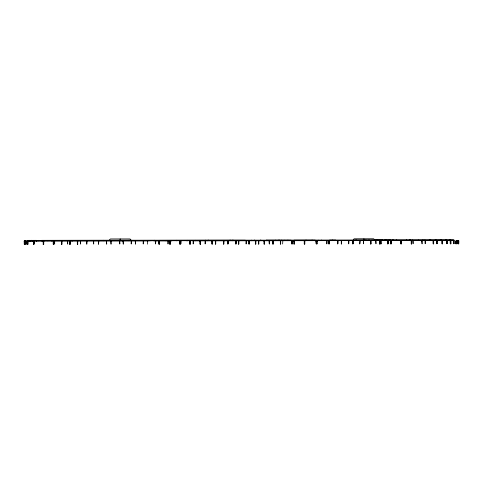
<?xml version="1.0" encoding="UTF-8"?>
<svg xmlns="http://www.w3.org/2000/svg" width="483" height="483" viewBox="0 0 483 483"><rect width="100%" height="100%" fill="white"/><g stroke="black" fill="none" stroke-linecap="round" stroke-linejoin="round"><path stroke-width="0.72" d="M363.904 240.16L363.904 238.831M54.676 240.842L54.682 244.108L54.464 240.842M120.219 240.208L120.195 238.946L120.182 239.502M371.173 243.867L370.956 240.606M387.523 243.861L387.475 241.035L387.523 243.861L388.066 243.861L388.109 240.932L388.32 243.758L388.097 240.498M400.697 240.48L400.703 241.023L400.485 240.48M98.604 241.476L98.598 240.939M110.83 241.464L110.824 240.926M123.056 241.452L123.05 240.908M135.282 241.44L135.276 240.896M363.56 240.528L363.578 241.071L363.349 240.528M106.743 244.054L106.532 240.788L106.514 244.054M119.591 241.21L119.802 244.036L119.796 240.776M282.64 243.975L282.845 240.715M147.732 240.884L147.484 244.144M359.823 243.885L360.034 240.619L359.781 243.885M421.864 241.132L421.864 240.594M422.082 241.029L422.076 240.588M425.481 240.987L425.197 240.449L425.209 243.716L425.197 240.89M316.009 241.204L315.93 240.667L316.226 241.108M159.281 241.409C159.052 238.258 159.287 249.18 159.281 241.409C158.515 239.019 159.36 248.787 158.973 241.409M255.803 241.271C255.543 238.306 255.827 249.029 255.803 241.271C255.036 238.856 255.893 248.654 255.489 241.271M212.091 240.788L211.983 244.048L212.303 244.048L212.188 240.788M223.478 244.036L223.472 240.769L223.478 244.036L223.792 244.036L223.804 240.769M235.933 241.295L236.139 240.751L236.139 244.018L235.825 244.018L235.933 240.751M379.789 241.138L379.445 240.594L379.457 243.861L379.789 243.861L379.789 241.138L379.457 241.138M200.397 241.343L200.409 240.8L200.047 240.8L200.065 244.066L200.403 244.066L200.397 241.343L200.065 241.343M215.539 241.108L215.533 243.933M215.732 241.21L215.744 240.673L215.388 240.673L215.4 243.939L215.738 243.933L215.732 241.21L215.4 241.21M228.067 241.204L228.079 240.661L227.716 240.667L227.734 243.927L228.067 243.927L228.067 241.204L227.728 241.204M280.689 241.186L280.708 240.649L280.333 240.649L280.351 243.909L280.695 243.909L280.689 241.186L280.351 241.186M291.992 241.174L292.046 240.631M292.197 241.168L292.215 240.631L291.841 240.631L291.859 243.897L292.203 243.897L292.197 241.168L291.853 241.168M316.836 241.138L316.89 240.594M317.041 241.138L317.059 240.594L316.685 240.594L316.703 243.861L317.047 243.861L317.041 241.138L316.697 241.138M329.189 241.12L329.207 240.576L328.832 240.576L328.851 243.843L329.195 243.843L329.189 241.12L328.851 241.12M341.632 241.102L341.644 240.564L341.276 240.558L341.294 243.824L341.632 243.824L341.632 241.102L341.288 241.102M352.868 240.981L352.856 243.806L352.916 240.546M353.061 241.083L353.073 240.546L352.699 240.546L352.717 243.806L353.061 243.806L353.061 241.083L352.717 241.083M411.576 241.144L411.594 240.6L411.22 240.6L411.238 243.867L411.582 243.867L411.576 241.144L411.232 241.144M43.742 244.12L43.385 244.12L43.742 244.12L43.754 240.86L43.361 240.86L43.392 244.229L43.567 240.86M272.998 240.721L273.016 243.987M273.179 241.259L273.197 240.721L272.792 240.721L272.817 243.987L273.185 243.987L273.179 241.259L272.81 241.265M294.135 241.24L294.141 240.697M294.334 241.24L294.346 240.697L293.942 240.697L293.96 243.963L294.334 243.963L294.334 241.24L293.96 241.24M304.429 240.612L304.435 243.945L304.809 243.945L304.821 240.685L304.417 240.685M258.647 243.933L258.64 240.673M258.822 241.21L258.84 240.673L258.423 240.673L258.447 243.933L258.828 243.933L258.822 241.21L258.441 241.21M370.606 241.047L370.606 243.873M370.787 241.15L370.805 240.612L370.383 240.612L370.407 243.873L370.787 243.873L370.787 241.15L370.407 241.15M264.267 243.987L264.273 241.162M264.455 241.265L264.473 240.727L264.044 240.727L264.068 243.987L264.455 243.987L264.455 241.265L264.068 241.265M77.522 244.223L77.564 240.957M77.733 241.5L77.757 240.957L77.304 240.957L77.328 244.223L77.739 244.223L77.733 241.5L77.322 241.5M249.047 243.939L249.101 241.114M249.27 241.216L249.288 240.673L248.836 240.679L248.86 243.939L249.27 243.939L249.27 241.216L248.854 241.216M170.239 241.397L170.257 240.854L169.799 240.854L169.829 244.12L170.239 244.12L170.239 241.397L169.823 241.397M436.976 240.878L436.916 243.704M437.145 240.981L437.163 240.443L436.704 240.443L436.729 243.704L437.145 243.704L437.145 240.981L436.729 240.981M190.248 241.355L190.266 240.818L189.801 240.818L189.831 244.078L190.248 244.078L190.248 241.355L189.825 241.355M238.68 240.679L238.656 243.945M238.837 241.216L238.862 240.679L238.361 240.679L238.391 243.945L238.837 243.945L238.837 241.216L238.391 241.222M433.668 243.837L433.215 243.837L433.185 240.576L433.692 240.57L433.668 243.837L433.517 240.576M53.402 240.963L53.263 244.229L53.233 240.963L53.764 240.963L53.734 244.223L53.595 240.963M61.534 240.963L61.395 244.223L61.365 240.963L61.896 240.963L61.866 244.223L61.727 240.963M69.854 240.963L69.721 244.223L69.685 240.963L70.222 240.963L70.192 244.223L70.053 240.963M180.268 244.102L179.797 244.102L179.761 240.836L180.298 240.836L180.268 244.102L180.129 240.836M34.106 241.313L33.852 244.229L34.106 240.878M380.682 240.606L380.556 243.873L380.519 240.606L381.069 240.606L381.039 243.867L380.906 240.606M377.428 240.606L377.682 240.075L377.374 240.075L377.374 240.606L401.343 240.606L401.313 243.867L401.186 240.606M388.362 240.6L390.795 240.6L390.693 243.873L390.656 240.606L391.23 240.606L391.2 243.867L391.079 240.606M33.725 240.878C33.647 245.606 34.118 244.736 33.846 241.506M442.573 243.818L442.06 243.818L442.023 240.558L442.603 240.552L442.573 243.818L442.458 240.558M447.228 240.437L447.047 243.704L447.083 240.437M450.826 243.8L450.295 243.8L450.247 240.54L450.862 240.54L450.826 243.8L450.736 240.54M450.108 240.437L454.044 240.443L454.002 243.704L453.929 240.443M28.086 240.425L30.773 240.431L30.773 240.963L28.829 240.963L29.656 240.353L29.692 240.884L27.609 240.89L27.579 244.223L28.123 244.223L28.165 240.957L27.525 240.957L27.525 241.397L27.724 240.89L27.09 240.89L27.139 244.156L27.585 244.156M27.579 244.223L27.724 241.331M387.976 241.138L388.024 240.594M455.934 241.059C456.574 248.051 454.714 239.942 456.447 240.522L456.326 243.788L456.369 240.522M28.044 241.5L28.092 240.957L29.288 240.963M25.527 241.367L25.508 240.932L24.911 240.932L24.983 244.193L25.478 244.193L25.46 240.932M26.366 241.488L26.414 240.945L25.816 240.945L25.889 244.211L26.384 244.211L26.366 240.945M458.246 240.902L458.246 240.468M458.759 240.932L458.705 243.77L458.21 243.77L458.156 240.492L458.759 240.492L458.729 243.77L457.431 243.716L457.377 240.89M374.548 239.882L373.691 238.771L354.111 238.795L353.254 239.906M130.519 240.178L130.911 239.779L129.987 238.94L110.42 238.958L109.496 239.797L109.889 240.196M284.795 240.178L291.08 240.172L291.08 240.703L284.741 240.709L284.795 240.178L232.927 240.154L232.927 240.685L233.138 240.129L205.311 240.148M284.777 240.709L245.292 240.745M36.249 240.872L35.996 240.341C43.603 240.975 41.725 240.824 41.629 240.329L130.205 240.178M33.562 240.878L33.496 244.229L33.454 240.963L38.99 240.866L38.731 240.335L38.731 240.866L52.339 240.848L52.279 240.317L52.279 240.848L128.81 240.763L128.786 240.232M246.113 240.739L246.119 244.006L246.348 240.739M119.567 240.776L119.567 241.21M412.325 240.069L418.725 240.063L418.725 240.594L418.634 240.063L425.034 240.057M418.689 240.594L412.325 240.6M458.21 243.77L458.204 241.035M377.06 240.069L377.06 240.6M425.414 240.449L425.414 240.993M25.025 240.908L25.025 244.169L24.536 244.169L24.476 240.908L25.104 240.908M260.259 240.136L260.434 240.667L260.349 240.136M266.809 240.727L266.544 240.136L266.544 240.667L422.969 240.456M278.437 240.184L278.443 240.721L278.564 240.184M254.831 240.202L254.831 240.733M365.921 240.612L366.011 240.081M230.023 240.129L230.023 240.661M260.85 240.196L260.85 240.727L260.995 240.196M275.352 240.19L275.521 240.721L275.473 240.19M377.114 240.069L377.114 240.6M435.249 239.912L435.249 240.443M409.246 240.075L409.463 240.6L409.379 240.069M366.011 240.612L365.873 240.081M368.946 240.612L369.078 240.081M227.734 243.927L227.873 240.661M228.067 243.927L227.922 240.661M27.609 240.359L29.692 240.353M80.679 240.957L71.889 240.963L72.142 240.425M230.149 240.129L230.149 240.661M72.142 240.963L71.889 240.431M382.814 240.063L383.037 240.594L382.373 240.606M406.632 240.075L406.366 240.606L406.632 240.075L374.681 240.075M435.4 240.443L435.394 239.912L422.903 239.918M440.852 239.906L441.082 240.437L435.926 240.57M406.577 240.075L412.458 240.069M371.85 240.612L372.067 240.075M382.814 240.594L362.781 240.619M440.852 240.437L422.903 240.456M450.247 240.54L450.295 243.8M369.084 240.612L368.903 240.081M29.264 240.353L31.643 240.347L31.643 240.884L31.25 240.884L31.25 240.347L36.303 240.341L36.303 240.872M36.599 240.963L36.919 240.431M41.761 240.431L41.46 240.963L41.798 240.431M51.536 240.431L51.844 240.963L51.536 240.963L51.844 240.431M30.737 240.431L30.332 240.431L30.332 240.963L32.584 240.963L32.584 240.431L30.332 240.431L30.773 240.431M32.536 240.431L32.18 240.963L72.19 240.963M32.584 240.431L32.174 240.431L36.962 240.431L36.962 240.963M129.535 240.232L205.341 240.148M159.873 240.341L245.358 240.214M266.544 240.136L422.969 239.918M118.854 240.383L147.369 240.353M147.345 240.884L159.939 240.341M293.96 240.166L315.206 240.136L315.164 240.667M329.46 240.117L335.739 240.111L335.667 240.643M354.111 240.178L373.691 240.154M449.758 240.54L440.581 240.558L440.581 240.027L440.937 240.558M29.264 240.884L33.84 240.878M385.114 240.063L385.446 240.063L385.114 240.594M424.841 240.057L436.264 240.039M440.581 240.027L449.751 240.009M32.536 240.963L32.18 240.963L32.584 240.963M43.422 240.963L43.053 240.963L43.259 244.229M382.367 240.075L382.681 240.606M435.926 240.039L441.082 239.906M30.332 240.963L30.773 240.963M449.353 240.009L453.531 240.003M128.786 240.763L266.628 240.661M147.732 240.884L86.771 240.951L86.783 244.217L86.988 240.951M153.666 240.878L171.586 240.854M192.385 240.812L238.367 240.751M238.964 240.751L245.364 240.745M293.942 240.697L315.091 240.667M373.945 240.6L318.249 240.667L318.321 240.136M418.634 240.594L425.034 240.588M385.446 240.594L385.06 240.594L385.06 240.063L387.469 240.063M387.559 241.035L387.475 240.594L387.976 240.594M424.841 240.588L436.264 240.57M454.044 240.443L453.422 240.443L453.471 243.704L453.537 240.443M33.454 241.403L33.762 241.415M43.754 241.295L43.361 241.295L43.736 241.397M377.374 240.606L377.682 240.606M401.343 240.606L400.787 240.606L400.987 243.873M442.023 240.558L442.06 243.818M363.578 240.969L363.367 243.794L363.566 240.969M400.703 240.92L400.492 243.746L400.697 240.92M449.353 240.54L453.531 240.534M158.961 241.307L159.287 241.307M169.805 241.295L170.257 241.295M179.767 241.277L179.797 244.102M189.801 241.252L190.272 241.252M200.053 241.24L200.409 241.24M211.971 241.222L212.309 241.222M223.466 241.21L223.804 241.21M235.813 241.192L236.151 241.192M280.333 241.083L280.708 241.083M291.841 241.071L292.215 241.071M293.942 241.138L294.346 241.138M304.61 243.945L304.598 240.612L304.224 240.612L304.224 241.053L304.821 241.12M316.685 241.035L317.059 241.035M328.832 241.017L329.207 241.017M337.762 240.643L337.762 243.909L337.973 240.643M341.276 240.999L341.644 240.999M352.699 240.981L353.073 240.981M388.024 241.035L388.314 240.498M98.598 244.199L98.81 240.939M110.824 241.464L111.042 244.187L111.036 240.926M123.05 241.452L123.274 244.175L123.262 240.908M135.276 241.44L135.5 244.163L135.488 240.896M211.983 241.325L212.303 241.325M223.472 241.307L223.792 241.307M235.819 241.295L236.139 241.295M304.224 241.053L304.803 241.222M433.185 241.011L433.215 243.837M43.09 244.229L43.561 244.229M53.263 244.229L53.734 244.223M61.395 244.223L61.866 244.223M33.496 244.229L34.003 244.229M69.721 244.223L70.192 244.223M158.979 244.132L159.281 244.132M304.242 241.156L304.242 243.879L304.809 243.945M316.142 241.102L316.22 243.933L315.936 241.204M422.015 241.029L422.082 243.855L421.81 241.132M453.471 243.704L454.002 243.704M380.556 243.873L381.039 243.867M390.693 243.873L391.2 243.867M446.642 240.437L446.684 243.704L447.192 243.704M400.824 243.873L401.313 243.867M445.809 239.906L450.524 239.906M435.171 239.912L446.177 239.906M110.432 240.341L130.005 240.317M374.524 240.069L383.037 240.063L382.349 240.075L382.349 240.606M147.345 240.353L153.666 240.347M187.102 240.824L187.138 240.292M36.599 240.431L73.947 240.425M176.669 240.311L176.971 240.311L176.681 240.842M445.809 240.437L450.524 240.437M440.599 240.558L446.177 240.437M400.999 240.606L412.458 240.6M80.504 240.957L86.831 240.951M353.308 240.625L362.878 240.619M186.836 240.824L187.138 240.824M446.642 240.878L446.684 243.704M436.704 240.878L437.163 240.878M215.388 241.114L215.75 241.108M227.716 241.102L228.079 241.102M238.361 241.12L238.572 243.945M248.836 241.114L249.288 241.114M258.423 241.108L258.84 241.108M269.224 241.102C269.303 239.363 269.472 248.322 269.23 241.204M370.383 241.047L370.805 241.047M255.483 241.168L255.815 241.168M264.05 241.162L264.473 241.162M272.792 241.162L273.197 241.162M379.445 241.035L379.801 241.035M411.22 241.041L411.594 241.041M77.304 241.397L77.757 241.397M43.053 241.403L43.222 240.963M436.729 243.704L437.145 243.704M215.4 243.939L215.738 243.933M238.391 243.945L238.837 243.945M248.86 243.939L249.27 243.939M258.447 243.933L258.828 243.933M370.407 243.873L370.787 243.873M455.855 243.788L456.399 243.782M255.495 243.993L255.809 243.993M264.068 243.987L264.455 243.987M272.817 243.987L273.185 243.987M379.457 243.861L379.789 243.861M411.238 243.867L411.582 243.867M77.328 244.223L77.739 244.223M430.715 240.045L430.637 240.576L430.908 240.045M450.108 239.906L454.002 239.912M392.124 240.075L393.669 240.075M305.95 240.148L306.119 240.679L306.107 240.148M195.464 240.806L195.53 240.274M171.586 240.323L171.809 240.854M392.124 240.606L393.669 240.606M293.96 243.963L294.334 243.963M189.831 244.078L190.248 244.078M169.829 244.12L170.239 244.12M356.013 240.009L356.14 240.54L356.086 240.009M388.362 240.069L390.795 240.069M311.988 240.142L312.151 240.673L312.151 240.142M332.509 240.117L332.654 240.649L332.582 240.117M279.21 240.117L279.077 240.649L279.126 240.117M207.732 240.256L207.732 240.794M165.929 240.329L165.929 240.86M341.294 243.824L341.632 243.824M352.717 243.806L353.061 243.806M316.703 243.861L317.047 243.861M328.851 243.843L329.195 243.843M291.859 243.897L292.203 243.897M304.242 243.879L304.586 243.879M280.351 243.909L280.695 243.909M200.065 244.066L200.403 244.066M287.959 240.178L287.856 240.709L287.922 240.178M232.703 240.226L232.703 240.757L232.8 240.226M223.792 240.769L223.792 244.036M44.756 240.329L44.756 240.86M47.805 240.323L47.895 240.854L47.865 240.323M235.825 244.018L236.018 241.192M211.983 244.048L212.176 240.788M212.303 244.048L212.176 241.222M24.977 240.932L24.929 241.367M25.883 240.945L25.834 241.385M24.18 241.355L24.241 244.181L24.742 244.181L24.784 240.92L24.18 240.92L24.186 241.355M436.916 240.981L436.976 240.443M249.047 241.216L249.101 240.673M77.515 241.5L77.491 240.957M264.261 241.265L264.273 240.727M370.6 241.15L370.606 240.612M294.141 241.138L294.135 243.963M341.481 240.999L341.499 243.824M316.89 241.035L316.842 243.861M292.046 241.065L291.998 243.897M337.762 241.18L337.768 243.903M458.458 243.74L458.5 240.48L457.377 240.449L457.383 240.89M457.981 240.449L457.938 243.716M457.649 240.468L457.709 243.728M446.787 240.437L446.787 240.878M440.78 239.906L440.78 240.437M433.366 240.57L433.366 241.011M413.086 240.462L413.092 243.728L412.868 240.462M411.425 240.6L411.444 243.867M411.389 240.6L411.377 243.867M410.212 239.936L410.212 240.468M410.206 239.936L410.206 240.468M384.691 239.973L384.697 240.504M379.65 240.594L379.662 243.861M379.596 240.594L379.584 243.861M375.949 240.516L375.967 243.776L375.738 240.516M348.925 240.631L348.714 243.897L348.714 240.631M341.481 240.558L341.433 243.824M337.762 240.643L337.762 241.083M329.038 240.576L329.056 243.843M329.001 240.576L328.989 243.843M327.051 240.655L326.84 243.921L326.834 240.655M280.557 243.909L280.538 240.649L280.49 243.909M269.236 240.661L269.242 243.921M266.851 240.196L266.851 240.727M238.542 240.679L238.542 241.12M215.605 243.939L215.539 240.673M205.372 240.679L205.16 243.945L205.154 240.679M200.27 244.066L200.204 240.8L200.191 244.066M193.411 240.697L193.2 243.957L193.194 240.697M190.079 240.818L190.018 244.078L189.994 240.818M181.022 240.709L180.811 243.969L180.811 240.709M179.93 240.836L179.936 241.277M170.07 240.854L170.016 244.12L169.992 240.854M168.211 240.721L167.999 243.987L167.999 240.721M155.822 240.733L155.617 244L155.611 240.733M154.3 240.208L154.306 240.739M143.439 240.751L143.228 244.012L143.228 240.751M131.43 240.763L131.219 244.024L131.219 240.763M121.855 240.383L121.855 240.914M103.308 240.262L103.308 240.794M98.598 241.476L98.604 244.199M93.696 240.8L93.708 244.066L93.485 240.8M80.637 240.818L80.649 244.078L80.426 240.818M67.686 240.83L67.698 244.096L67.475 240.83M27.181 240.89L27.181 241.331M251.685 240.202L251.607 240.733L251.685 240.202M281.607 240.184L281.667 240.715L281.589 240.184M208.523 240.148L208.445 240.679L208.523 240.148M429.296 239.912L429.152 240.449L429.296 239.912M254.487 240.142L254.263 240.673L254.487 240.142M396.549 240.075L396.199 240.606L396.549 240.075M31.643 240.347L31.25 240.347L31.606 240.347M321.461 240.129L321.43 240.661L321.461 240.129"/></g></svg>
